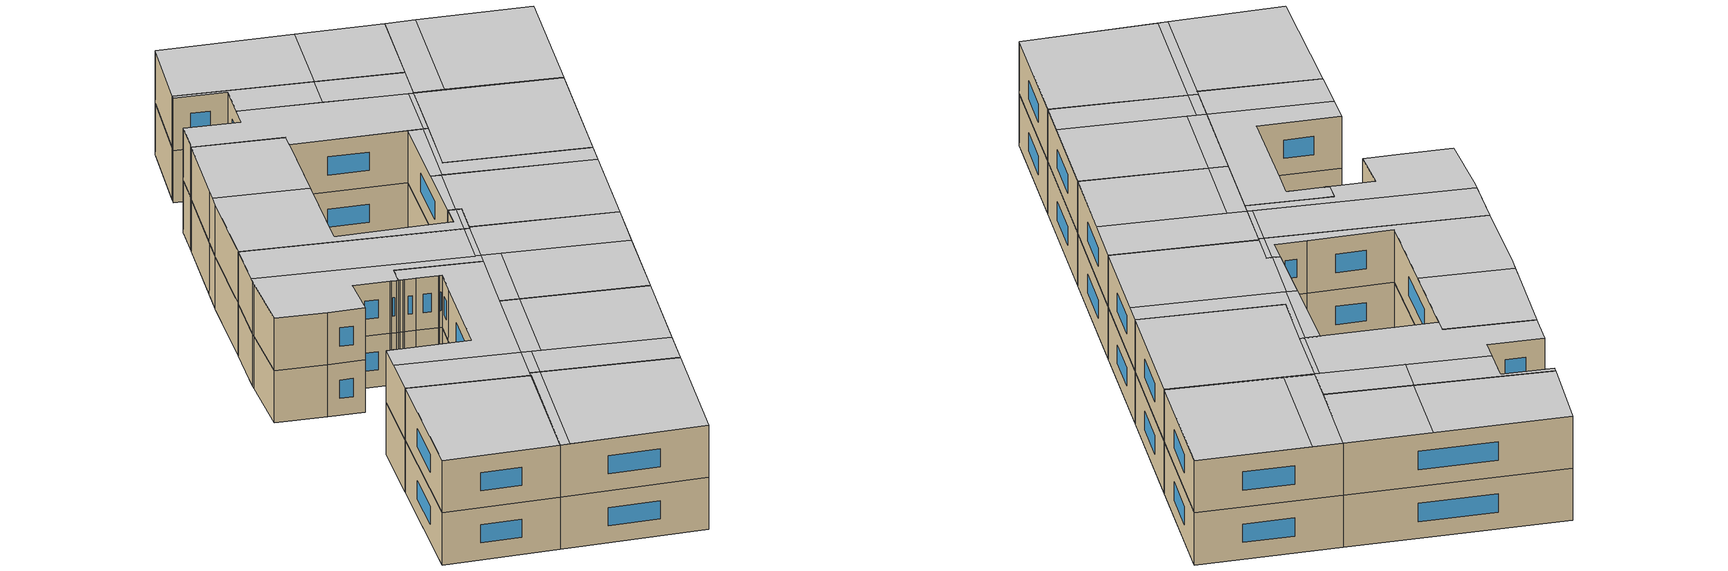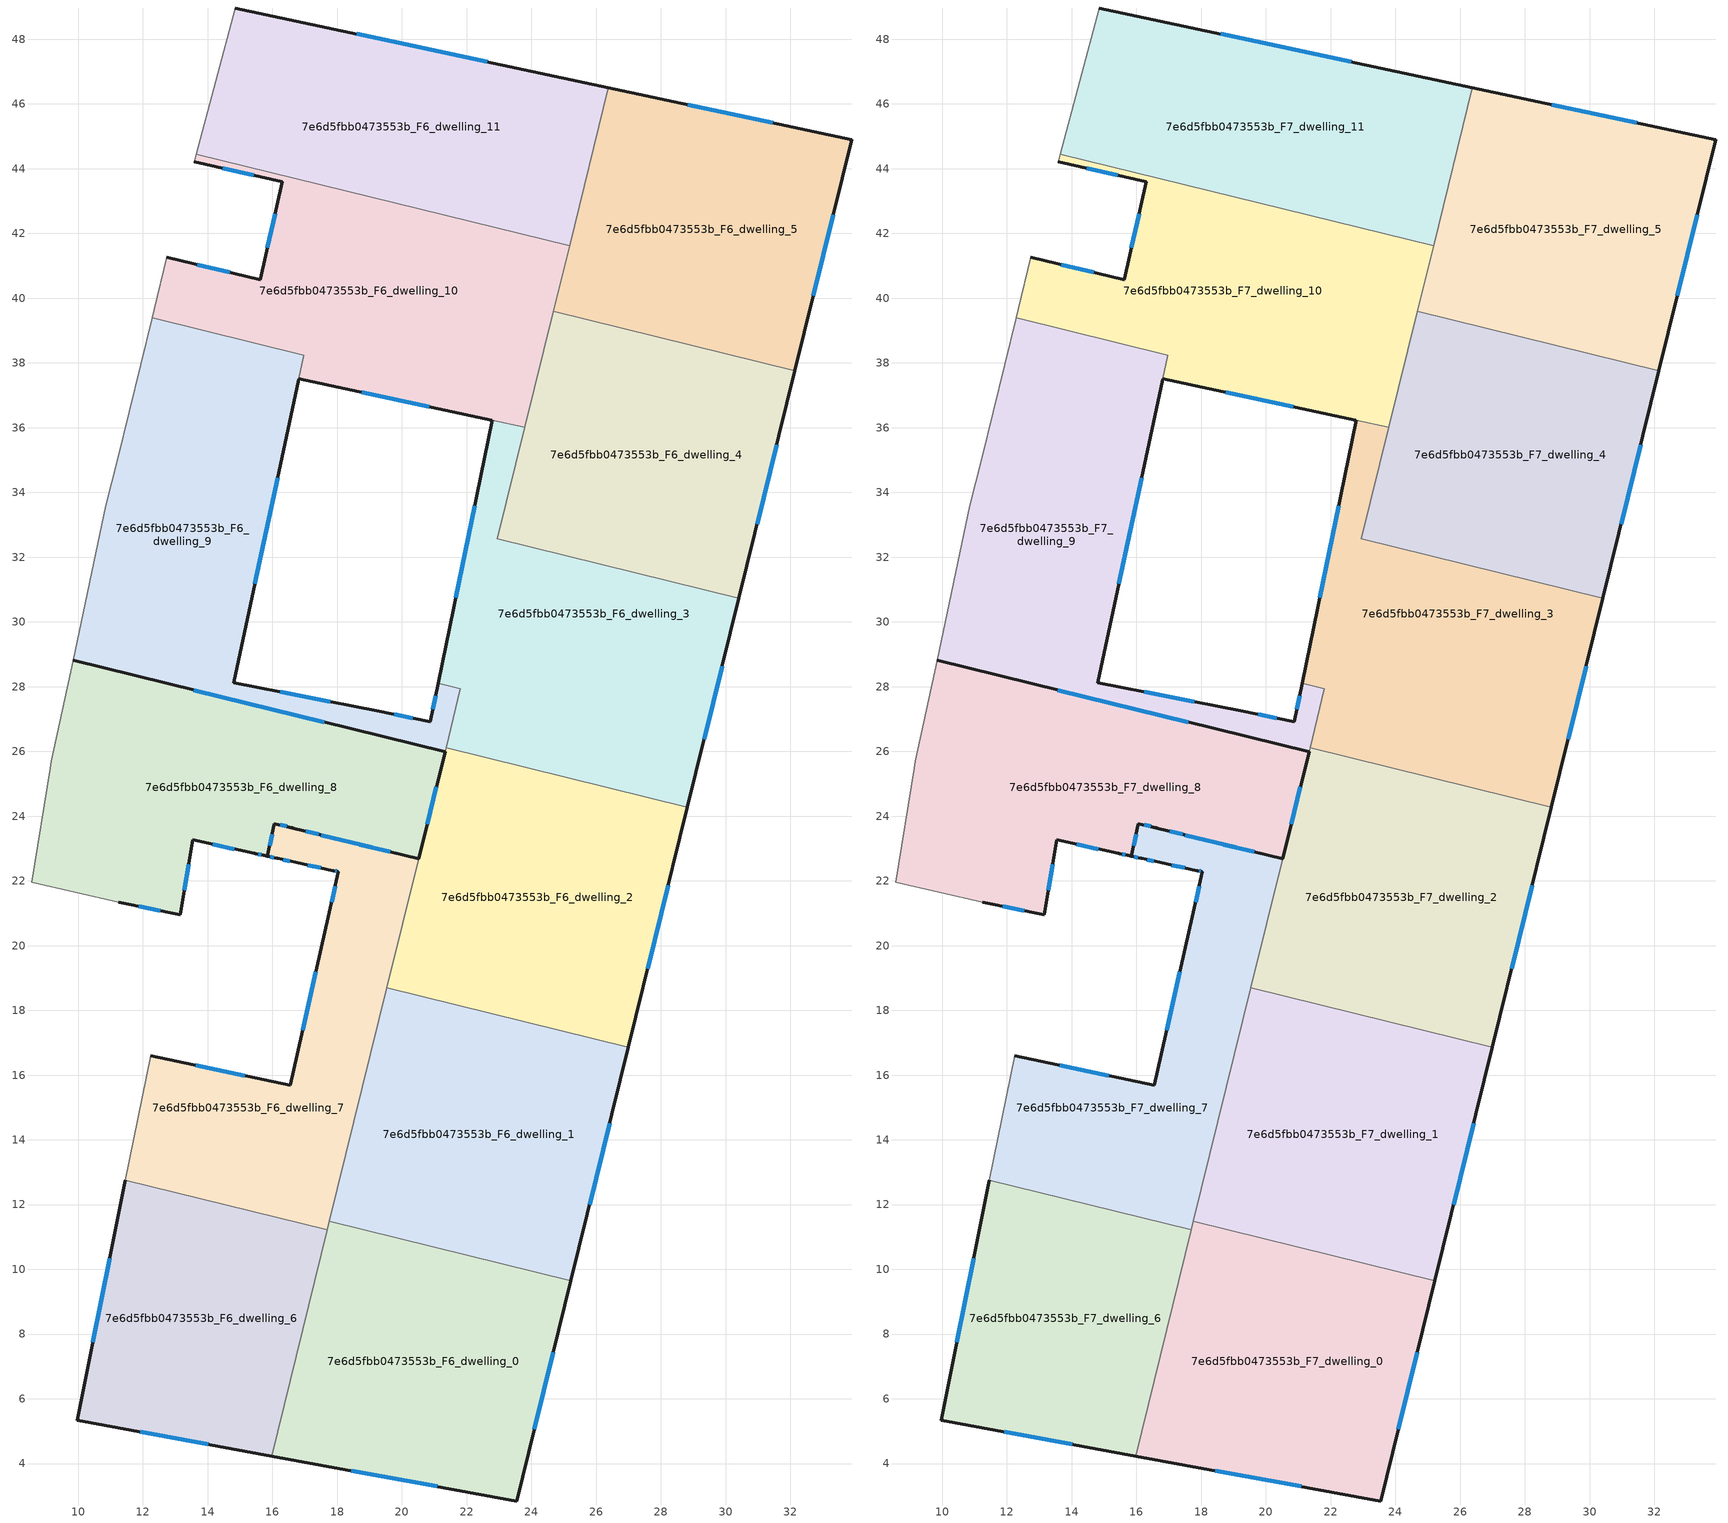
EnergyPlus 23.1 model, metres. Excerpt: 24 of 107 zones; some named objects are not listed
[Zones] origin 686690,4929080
7e6d5fbb0473553b_F6_dwelling_0
 floor to 7e6d5fbb0473553b_F5_dwelling_0 (EU_floor_Construction): 25.22,9.65 23.54,2.84 15.97,4.23 17.76,11.48 z18
 wall outside (EU_wall_Construction): 15.97,4.23 23.54,2.84 25.22,9.65 z18:21
 wall to 7e6d5fbb0473553b_F6_dwelling_1 (EU_wall_Construction): 25.22,9.65 17.76,11.48 z18:21
 wall to 7e6d5fbb0473553b_F6_dwelling_6 (EU_wall_Construction): 17.69,11.22 15.97,4.23 z18:21
 wall to 7e6d5fbb0473553b_F6_dwelling_7 (EU_wall_Construction): 17.76,11.48 17.69,11.22 z18:21
 window (EU_Window_Construction): 24.09,5.06 24.67,7.43 / 18.44,3.78 21.08,3.3 z18.98:20.02
7e6d5fbb0473553b_F6_dwelling_1
 floor to 7e6d5fbb0473553b_F5_dwelling_1 (EU_floor_Construction): 27,16.87 25.22,9.65 17.76,11.48 19.54,18.7 z18
 wall outside (EU_wall_Construction): 25.22,9.65 27,16.87 z18:21
 wall to 7e6d5fbb0473553b_F6_dwelling_2 (EU_wall_Construction): 27,16.87 19.54,18.7 z18:21
 wall to 7e6d5fbb0473553b_F6_dwelling_7 (EU_wall_Construction): 19.54,18.7 17.76,11.48 z18:21
 window (EU_Window_Construction): 25.8,12 26.42,14.52 z18.98:20.02
7e6d5fbb0473553b_F6_dwelling_10
 floor to 7e6d5fbb0473553b_F5_dwelling_10 (EU_floor_Construction): 25.18,41.62 23.8,36.01 16.81,37.5 16.97,38.23 12.28,39.39 12.34,39.65 12.73,41.26 15.62,40.57 16.3,43.59 13.58,44.21 13.6,44.26 13.65,44.45 z18
 wall outside (EU_wall_Construction): 13.58,44.21 16.3,43.59 15.62,40.57 12.73,41.26 / 16.81,37.5 22.78,36.22 z18:21
 wall to 7e6d5fbb0473553b_F6_dwelling_9 (EU_wall_Construction): 12.28,39.39 16.97,38.23 16.81,37.5 z18:21
 wall adiabatic (EU_wall_Construction): 12.73,41.26 12.34,39.65 12.28,39.39 / 13.65,44.45 13.6,44.26 13.58,44.21 z18:21
 wall to 7e6d5fbb0473553b_F6_dwelling_11 (EU_wall_Construction): 25.18,41.62 13.65,44.45 z18:21
 wall to 7e6d5fbb0473553b_F6_dwelling_3 (EU_wall_Construction): 22.78,36.22 23.8,36.01 z18:21
 wall to 7e6d5fbb0473553b_F6_dwelling_4 (EU_wall_Construction): 23.8,36.01 24.68,39.59 z18:21
 wall to 7e6d5fbb0473553b_F6_dwelling_5 (EU_wall_Construction): 24.68,39.59 25.18,41.62 z18:21
 window (EU_Window_Construction): 14.68,40.8 13.67,41.04 / 16.08,42.61 15.85,41.56 / 14.47,44.01 15.42,43.79 / 18.75,37.09 20.84,36.64 z18.98:20.02
7e6d5fbb0473553b_F6_dwelling_11
 floor to 7e6d5fbb0473553b_F5_dwelling_11 (EU_floor_Construction): 26.38,46.5 25.18,41.62 13.65,44.45 14.85,48.96 z18
 wall outside (EU_wall_Construction): 26.38,46.5 14.85,48.96 z18:21
 wall adiabatic (EU_wall_Construction): 14.85,48.96 13.65,44.45 z18:21
 wall to 7e6d5fbb0473553b_F6_dwelling_5 (EU_wall_Construction): 25.18,41.62 26.38,46.5 z18:21
 window (EU_Window_Construction): 22.63,47.3 18.6,48.16 z18.98:20.02
7e6d5fbb0473553b_F6_dwelling_2
 floor to 7e6d5fbb0473553b_F5_dwelling_2 (EU_floor_Construction): 28.82,24.28 27,16.87 19.54,18.7 21.36,26.12 z18
 wall outside (EU_wall_Construction): 27,16.87 28.82,24.28 / 21.33,25.99 20.52,22.68 z18:21
 wall to 7e6d5fbb0473553b_F6_dwelling_3 (EU_wall_Construction): 28.82,24.28 21.36,26.12 z18:21
 wall to 7e6d5fbb0473553b_F6_dwelling_9 (EU_wall_Construction): 21.36,26.12 21.33,25.99 z18:21
 wall to 7e6d5fbb0473553b_F6_dwelling_7 (EU_wall_Construction): 20.52,22.68 19.54,18.7 z18:21
 window (EU_Window_Construction): 27.59,19.28 28.23,21.87 / 21.07,24.91 20.78,23.75 z18.98:20.02
7e6d5fbb0473553b_F6_dwelling_3
 floor to 7e6d5fbb0473553b_F5_dwelling_3 (EU_floor_Construction): 30.41,30.72 28.82,24.28 21.36,26.12 21.81,27.93 21.12,28.1 22.78,36.22 23.8,36.01 22.95,32.56 z18
 wall outside (EU_wall_Construction): 22.78,36.22 21.12,28.1 / 28.82,24.28 30.41,30.72 z18:21
 wall to 7e6d5fbb0473553b_F6_dwelling_9 (EU_wall_Construction): 21.12,28.1 21.81,27.93 21.36,26.12 z18:21
 wall to 7e6d5fbb0473553b_F6_dwelling_4 (EU_wall_Construction): 30.41,30.72 22.95,32.56 23.8,36.01 z18:21
 window (EU_Window_Construction): 22.24,33.58 21.66,30.74 / 29.34,26.38 29.89,28.63 z18.98:20.02
7e6d5fbb0473553b_F6_dwelling_4
 floor to 7e6d5fbb0473553b_F5_dwelling_4 (EU_floor_Construction): 32.14,37.75 30.41,30.72 22.95,32.56 24.68,39.59 z18
 wall outside (EU_wall_Construction): 30.41,30.72 32.14,37.75 z18:21
 wall to 7e6d5fbb0473553b_F6_dwelling_5 (EU_wall_Construction): 32.14,37.75 24.68,39.59 z18:21
 window (EU_Window_Construction): 30.97,33.01 31.57,35.47 z18.98:20.02
7e6d5fbb0473553b_F6_dwelling_5
 floor to 7e6d5fbb0473553b_F5_dwelling_5 (EU_floor_Construction): 33.89,44.89 32.14,37.75 24.68,39.59 26.38,46.5 z18
 wall outside (EU_wall_Construction): 32.14,37.75 33.89,44.89 26.38,46.5 z18:21
 window (EU_Window_Construction): 31.45,45.42 28.82,45.98 / 32.71,40.07 33.32,42.57 z18.98:20.02
7e6d5fbb0473553b_F6_dwelling_6
 floor to 7e6d5fbb0473553b_F5_dwelling_6 (EU_floor_Construction): 17.69,11.22 15.97,4.23 9.96,5.33 11.46,12.75 z18
 wall outside (EU_wall_Construction): 11.46,12.75 9.96,5.33 15.97,4.23 z18:21
 wall to 7e6d5fbb0473553b_F6_dwelling_7 (EU_wall_Construction): 17.69,11.22 11.46,12.75 z18:21
 window (EU_Window_Construction): 11.92,4.98 14.02,4.59 / 10.97,10.34 10.45,7.75 z18.98:20.02
7e6d5fbb0473553b_F6_dwelling_7
 floor to 7e6d5fbb0473553b_F5_dwelling_7 (EU_floor_Construction): 20.52,22.68 17.69,11.22 11.46,12.75 12.23,16.6 16.54,15.68 17.72,20.89 18.03,22.28 17.89,22.32 17.87,22.32 16.71,22.57 16.16,22.69 16.13,22.7 15.83,22.76 16.06,23.77 16.61,23.64 16.64,23.63 17.81,23.34 17.83,23.34 z18
 wall outside (EU_wall_Construction): 16.13,22.7 16.16,22.69 16.71,22.57 17.87,22.32 17.89,22.32 18.03,22.28 17.72,20.89 16.54,15.68 12.23,16.6 / 20.52,22.68 17.83,23.34 17.81,23.34 16.64,23.63 16.61,23.64 16.06,23.77 15.83,22.76 z18:21
 wall adiabatic (EU_wall_Construction): 12.23,16.6 11.46,12.75 z18:21
 wall to 7e6d5fbb0473553b_F6_dwelling_8 (EU_wall_Construction): 15.83,22.76 15.91,22.75 16.08,22.71 16.13,22.7 z18:21
 window (EU_Window_Construction): 15.14,15.98 13.64,16.3 / 17.34,19.2 16.93,17.38 / 17.93,21.83 17.82,21.35 / 17.93,22.31 17.99,22.29 / 17.09,22.49 17.49,22.4 / 16.34,22.65 16.53,22.61 / 15.99,23.44 15.91,23.09 / 16.43,23.68 16.24,23.73 / 17.43,23.44 17.02,23.54 / 19.64,22.89 18.7,23.12 z18.98:20.02
7e6d5fbb0473553b_F6_dwelling_8
 floor to 7e6d5fbb0473553b_F5_dwelling_8 (EU_floor_Construction): 21.33,25.99 20.52,22.68 16.06,23.77 15.83,22.76 16.13,22.7 16.08,22.71 15.91,22.75 15.73,22.79 15.49,22.84 15.44,22.85 13.53,23.26 13.14,20.95 11.24,21.33 8.56,21.95 9.14,25.48 9.17,25.69 9.84,28.82 z18
 wall outside (EU_wall_Construction): 16.13,22.7 15.83,22.76 16.06,23.77 20.52,22.68 21.33,25.99 9.84,28.82 / 11.24,21.33 13.14,20.95 13.53,23.26 15.44,22.85 15.49,22.84 15.73,22.79 15.83,22.76 z18:21
 wall adiabatic (EU_wall_Construction): 9.84,28.82 9.17,25.69 9.14,25.48 8.56,21.95 11.24,21.33 z18:21
 window (EU_Window_Construction): 15.57,22.82 15.65,22.8 / 16.03,22.72 15.93,22.74 / 15.91,23.09 15.99,23.44 / 17.51,23.42 19.07,23.03 / 20.78,23.75 21.06,24.91 / 17.59,26.91 13.58,27.9 / 11.86,21.21 12.53,21.08 / 13.27,21.7 13.41,22.51 / 14.15,23.13 14.82,22.98 z18.98:20.02
7e6d5fbb0473553b_F6_dwelling_9
 floor to 7e6d5fbb0473553b_F5_dwelling_9 (EU_floor_Construction): 16.97,38.23 14.8,28.12 19.22,27.25 20.87,26.91 21.12,28.1 21.81,27.93 21.33,25.99 9.84,28.82 10.85,33.58 11.21,35.03 12.28,39.39 z18
 wall outside (EU_wall_Construction): 21.12,28.1 20.87,26.91 19.22,27.25 14.8,28.12 16.81,37.5 / 9.84,28.82 21.33,25.99 z18:21
 wall adiabatic (EU_wall_Construction): 12.28,39.39 11.21,35.03 10.85,33.58 9.84,28.82 z18:21
 window (EU_Window_Construction): 15.46,31.17 16.16,34.45 / 17.79,27.54 16.24,27.84 / 20.34,27.02 19.76,27.14 / 21.04,27.71 20.95,27.3 / 13.58,27.9 17.59,26.91 z18.98:20.02
7e6d5fbb0473553b_F7_dwelling_0
 floor to 7e6d5fbb0473553b_F6_dwelling_0 (EU_floor_Construction): 25.22,9.65 23.54,2.84 15.97,4.23 17.76,11.48 z21
 wall outside (EU_wall_Construction): 15.97,4.23 23.54,2.84 25.22,9.65 z21:24
 wall to 7e6d5fbb0473553b_F7_dwelling_1 (EU_wall_Construction): 25.22,9.65 17.76,11.48 z21:24
 wall to 7e6d5fbb0473553b_F7_dwelling_6 (EU_wall_Construction): 17.69,11.22 15.97,4.23 z21:24
 wall to 7e6d5fbb0473553b_F7_dwelling_7 (EU_wall_Construction): 17.76,11.48 17.69,11.22 z21:24
 window (EU_Window_Construction): 24.09,5.06 24.67,7.43 / 18.44,3.78 21.08,3.3 z21.98:23.02
 ceiling adiabatic (EU_roof_Construction): 23.54,2.84 25.22,9.65 18.28,11.36 16.5,4.14 z24
 ceiling to 7e6d5fbb0473553b_F8_dwelling_10 (EU_floor_Construction): 16.5,4.14 18.28,11.36 17.76,11.48 15.97,4.23 z24
7e6d5fbb0473553b_F7_dwelling_1
 floor to 7e6d5fbb0473553b_F6_dwelling_1 (EU_floor_Construction): 27,16.87 25.22,9.65 17.76,11.48 19.54,18.7 z21
 wall outside (EU_wall_Construction): 25.22,9.65 27,16.87 z21:24
 wall to 7e6d5fbb0473553b_F7_dwelling_2 (EU_wall_Construction): 27,16.87 19.54,18.7 z21:24
 wall to 7e6d5fbb0473553b_F7_dwelling_7 (EU_wall_Construction): 19.54,18.7 17.76,11.48 z21:24
 window (EU_Window_Construction): 25.8,12 26.42,14.52 z21.98:23.02
 ceiling to 7e6d5fbb0473553b_F8_dwelling_7 (EU_floor_Construction): 25.72,11.69 27,16.87 20.53,18.46 19.25,13.29 z24
 ceiling to 7e6d5fbb0473553b_F8_dwelling_9 (EU_floor_Construction): 25.22,9.65 25.72,11.69 18.78,13.4 18.28,11.36 z24
 ceiling to 7e6d5fbb0473553b_F8_dwelling_10 (EU_floor_Construction): 18.28,11.36 18.78,13.4 18.26,13.53 17.76,11.48 z24
 ceiling to 7e6d5fbb0473553b_F8_dwelling_8 (EU_floor_Construction): 19.25,13.29 20.53,18.46 19.54,18.7 18.26,13.53 z24
7e6d5fbb0473553b_F7_dwelling_10
 floor to 7e6d5fbb0473553b_F6_dwelling_10 (EU_floor_Construction): 25.18,41.62 23.8,36.01 16.81,37.5 16.97,38.23 12.28,39.39 12.34,39.65 12.73,41.26 15.62,40.57 16.3,43.59 13.58,44.21 13.6,44.26 13.65,44.45 z21
 wall outside (EU_wall_Construction): 13.58,44.21 16.3,43.59 15.62,40.57 12.73,41.26 / 16.81,37.5 22.78,36.22 z21:24
 wall to 7e6d5fbb0473553b_F7_dwelling_9 (EU_wall_Construction): 12.28,39.39 16.97,38.23 16.81,37.5 z21:24
 wall adiabatic (EU_wall_Construction): 12.73,41.26 12.34,39.65 12.28,39.39 / 13.65,44.45 13.6,44.26 13.58,44.21 z21:24
 wall to 7e6d5fbb0473553b_F7_dwelling_11 (EU_wall_Construction): 25.18,41.62 13.65,44.45 z21:24
 wall to 7e6d5fbb0473553b_F7_dwelling_3 (EU_wall_Construction): 22.78,36.22 23.8,36.01 z21:24
 wall to 7e6d5fbb0473553b_F7_dwelling_4 (EU_wall_Construction): 23.8,36.01 24.68,39.59 z21:24
 wall to 7e6d5fbb0473553b_F7_dwelling_5 (EU_wall_Construction): 24.68,39.59 25.18,41.62 z21:24
 window (EU_Window_Construction): 14.68,40.8 13.67,41.04 / 16.08,42.61 15.85,41.56 / 14.47,44.01 15.42,43.79 / 18.75,37.09 20.84,36.64 z21.98:23.02
 ceiling to 7e6d5fbb0473553b_F8_dwelling_4 (EU_floor_Construction): 23.55,36.06 24.42,39.59 15.88,41.7 15.62,40.57 12.73,41.26 12.34,39.65 12.28,39.39 16.97,38.23 16.81,37.5 z24
 ceiling to 7e6d5fbb0473553b_F8_dwelling_1 (EU_floor_Construction): 24.68,39.59 25.18,41.62 20.67,42.72 20.16,40.64 24.66,39.53 z24
 ceiling to 7e6d5fbb0473553b_F8_dwelling_3 (EU_floor_Construction): 23.8,36.01 24.66,39.53 24.42,39.59 23.55,36.06 z24
 ceiling to 7e6d5fbb0473553b_F8_dwelling_2 (EU_floor_Construction): 20.16,40.64 20.67,42.72 13.65,44.45 13.64,44.4 13.58,44.21 16.3,43.59 15.88,41.7 z24
7e6d5fbb0473553b_F7_dwelling_11
 floor to 7e6d5fbb0473553b_F6_dwelling_11 (EU_floor_Construction): 26.38,46.5 25.18,41.62 13.65,44.45 14.85,48.96 z21
 wall outside (EU_wall_Construction): 26.38,46.5 14.85,48.96 z21:24
 wall adiabatic (EU_wall_Construction): 14.85,48.96 13.65,44.45 z21:24
 wall to 7e6d5fbb0473553b_F7_dwelling_5 (EU_wall_Construction): 25.18,41.62 26.38,46.5 z21:24
 window (EU_Window_Construction): 22.63,47.3 18.6,48.16 z21.98:23.02
 ceiling adiabatic (EU_roof_Construction): 20.67,42.72 21.84,47.47 14.85,48.96 13.65,44.45 z24
 ceiling to 7e6d5fbb0473553b_F8_dwelling_1 (EU_floor_Construction): 25.18,41.62 26.38,46.5 21.84,47.47 20.67,42.72 z24
7e6d5fbb0473553b_F7_dwelling_2
 floor to 7e6d5fbb0473553b_F6_dwelling_2 (EU_floor_Construction): 28.82,24.28 27,16.87 19.54,18.7 21.36,26.12 z21
 wall outside (EU_wall_Construction): 27,16.87 28.82,24.28 / 21.33,25.99 20.52,22.68 z21:24
 wall to 7e6d5fbb0473553b_F7_dwelling_3 (EU_wall_Construction): 28.82,24.28 21.36,26.12 z21:24
 wall to 7e6d5fbb0473553b_F7_dwelling_9 (EU_wall_Construction): 21.36,26.12 21.33,25.99 z21:24
 wall to 7e6d5fbb0473553b_F7_dwelling_7 (EU_wall_Construction): 20.52,22.68 19.54,18.7 z21:24
 window (EU_Window_Construction): 27.59,19.28 28.23,21.87 / 21.07,24.91 20.78,23.75 z21.98:23.02
 ceiling to 7e6d5fbb0473553b_F8_dwelling_7 (EU_floor_Construction): 27,16.87 28.11,21.42 21.65,23.01 20.53,18.46 z24
 ceiling to 7e6d5fbb0473553b_F8_dwelling_8 (EU_floor_Construction): 20.53,18.46 21.65,23.01 20.66,23.25 19.54,18.7 z24
 ceiling to 7e6d5fbb0473553b_F8_dwelling_5 (EU_floor_Construction): 28.11,21.42 28.82,24.28 21.36,26.12 20.66,23.25 z24
7e6d5fbb0473553b_F7_dwelling_3
 floor to 7e6d5fbb0473553b_F6_dwelling_3 (EU_floor_Construction): 30.41,30.72 28.82,24.28 21.36,26.12 21.81,27.93 21.12,28.1 22.78,36.22 23.8,36.01 22.95,32.56 z21
 wall outside (EU_wall_Construction): 22.78,36.22 21.12,28.1 / 28.82,24.28 30.41,30.72 z21:24
 wall to 7e6d5fbb0473553b_F7_dwelling_9 (EU_wall_Construction): 21.12,28.1 21.81,27.93 21.36,26.12 z21:24
 wall to 7e6d5fbb0473553b_F7_dwelling_4 (EU_wall_Construction): 30.41,30.72 22.95,32.56 23.8,36.01 z21:24
 window (EU_Window_Construction): 22.24,33.58 21.66,30.74 / 29.34,26.38 29.89,28.63 z21.98:23.02
 ceiling to 7e6d5fbb0473553b_F8_dwelling_3 (EU_floor_Construction): 30.11,29.54 30.41,30.73 22.95,32.56 23.8,36.01 23.55,36.06 22.41,31.43 z24
 ceiling to 7e6d5fbb0473553b_F8_dwelling_5 (EU_floor_Construction): 28.82,24.28 30.11,29.54 22.37,31.44 21.52,28 21.81,27.93 21.36,26.12 z24
 ceiling to 7e6d5fbb0473553b_F8_dwelling_6 (EU_floor_Construction): 21.52,28 22.37,31.44 21.83,31.58 21.12,28.1 z24
 ceiling to 7e6d5fbb0473553b_F8_dwelling_4 (EU_floor_Construction): 22.41,31.43 23.55,36.06 22.78,36.22 21.83,31.58 z24
7e6d5fbb0473553b_F7_dwelling_4
 floor to 7e6d5fbb0473553b_F6_dwelling_4 (EU_floor_Construction): 32.14,37.75 30.41,30.72 22.95,32.56 24.68,39.59 z21
 wall outside (EU_wall_Construction): 30.41,30.72 32.14,37.75 z21:24
 wall to 7e6d5fbb0473553b_F7_dwelling_5 (EU_wall_Construction): 32.14,37.75 24.68,39.59 z21:24
 window (EU_Window_Construction): 30.97,33.01 31.57,35.47 z21.98:23.02
 ceiling to 7e6d5fbb0473553b_F8_dwelling_3 (EU_floor_Construction): 30.41,30.73 32.12,37.7 24.66,39.53 22.95,32.56 z24
 ceiling to 7e6d5fbb0473553b_F8_dwelling_0 (EU_floor_Construction): 32.12,37.7 32.14,37.75 26.23,39.2 26.22,39.15 z24
 ceiling to 7e6d5fbb0473553b_F8_dwelling_1 (EU_floor_Construction): 26.22,39.15 26.23,39.2 24.68,39.59 24.66,39.53 z24
7e6d5fbb0473553b_F7_dwelling_5
 floor to 7e6d5fbb0473553b_F6_dwelling_5 (EU_floor_Construction): 33.89,44.89 32.14,37.75 24.68,39.59 26.38,46.5 z21
 wall outside (EU_wall_Construction): 32.14,37.75 33.89,44.89 26.38,46.5 z21:24
 window (EU_Window_Construction): 31.45,45.42 28.82,45.98 / 32.71,40.07 33.32,42.57 z21.98:23.02
 ceiling to 7e6d5fbb0473553b_F8_dwelling_0 (EU_floor_Construction): 32.14,37.75 33.89,44.89 27.95,46.16 26.23,39.2 z24
 ceiling to 7e6d5fbb0473553b_F8_dwelling_1 (EU_floor_Construction): 26.23,39.2 27.95,46.16 26.38,46.5 24.68,39.59 z24
7e6d5fbb0473553b_F7_dwelling_6
 floor to 7e6d5fbb0473553b_F6_dwelling_6 (EU_floor_Construction): 17.69,11.22 15.97,4.23 9.96,5.33 11.46,12.75 z21
 wall outside (EU_wall_Construction): 11.46,12.75 9.96,5.33 15.97,4.23 z21:24
 wall to 7e6d5fbb0473553b_F7_dwelling_7 (EU_wall_Construction): 17.69,11.22 11.46,12.75 z21:24
 window (EU_Window_Construction): 11.92,4.98 14.02,4.59 / 10.97,10.34 10.45,7.75 z21.98:23.02
 ceiling to 7e6d5fbb0473553b_F8_dwelling_10 (EU_floor_Construction): 15.97,4.23 17.69,11.22 11.46,12.75 9.96,5.33 z24
7e6d5fbb0473553b_F7_dwelling_7
 floor to 7e6d5fbb0473553b_F6_dwelling_7 (EU_floor_Construction): 20.52,22.68 17.69,11.22 11.46,12.75 12.23,16.6 16.54,15.68 17.72,20.89 18.03,22.28 17.89,22.32 17.87,22.32 16.71,22.57 16.16,22.69 16.13,22.7 15.83,22.76 16.06,23.77 16.61,23.64 16.64,23.63 17.81,23.34 17.83,23.34 z21
 wall outside (EU_wall_Construction): 16.13,22.7 16.16,22.69 16.71,22.57 17.87,22.32 17.89,22.32 18.03,22.28 17.72,20.89 16.54,15.68 12.23,16.6 / 20.52,22.68 17.83,23.34 17.81,23.34 16.64,23.63 16.61,23.64 16.06,23.77 15.83,22.76 z21:24
 wall adiabatic (EU_wall_Construction): 12.23,16.6 11.46,12.75 z21:24
 wall to 7e6d5fbb0473553b_F7_dwelling_8 (EU_wall_Construction): 15.83,22.76 15.91,22.75 16.08,22.71 16.13,22.7 z21:24
 window (EU_Window_Construction): 15.14,15.98 13.64,16.3 / 17.34,19.2 16.93,17.38 / 17.93,21.83 17.82,21.35 / 17.93,22.31 17.99,22.29 / 17.09,22.49 17.49,22.4 / 16.34,22.65 16.53,22.61 / 15.99,23.44 15.91,23.09 / 16.43,23.68 16.24,23.73 / 17.43,23.44 17.02,23.54 / 19.64,22.89 18.7,23.12 z21.98:23.02
 ceiling to 7e6d5fbb0473553b_F8_dwelling_8 (EU_floor_Construction): 18.26,13.53 20.52,22.68 17.83,23.34 17.81,23.34 16.64,23.63 16.61,23.64 16.06,23.77 15.83,22.76 16.13,22.7 16.16,22.69 18.03,22.28 17.72,20.89 16.54,15.68 12.23,16.6 11.93,15.09 z24
 ceiling to 7e6d5fbb0473553b_F8_dwelling_10 (EU_floor_Construction): 17.69,11.22 18.26,13.53 11.93,15.09 11.46,12.75 z24
7e6d5fbb0473553b_F7_dwelling_8
 floor to 7e6d5fbb0473553b_F6_dwelling_8 (EU_floor_Construction): 21.33,25.99 20.52,22.68 16.06,23.77 15.83,22.76 16.13,22.7 16.08,22.71 15.91,22.75 15.73,22.79 15.49,22.84 15.44,22.85 13.53,23.26 13.14,20.95 11.24,21.33 8.56,21.95 9.14,25.48 9.17,25.69 9.84,28.82 z21
 wall outside (EU_wall_Construction): 16.13,22.7 15.83,22.76 16.06,23.77 20.52,22.68 21.33,25.99 9.84,28.82 / 11.24,21.33 13.14,20.95 13.53,23.26 15.44,22.85 15.49,22.84 15.73,22.79 15.83,22.76 z21:24
 wall adiabatic (EU_wall_Construction): 9.84,28.82 9.17,25.69 9.14,25.48 8.56,21.95 11.24,21.33 z21:24
 window (EU_Window_Construction): 15.57,22.82 15.65,22.8 / 16.03,22.72 15.93,22.74 / 15.91,23.09 15.99,23.44 / 17.51,23.42 19.07,23.03 / 20.78,23.75 21.06,24.91 / 17.59,26.91 13.58,27.9 / 11.86,21.21 12.53,21.08 / 13.27,21.7 13.41,22.51 / 14.15,23.13 14.82,22.98 z21.98:23.02
 ceiling to 7e6d5fbb0473553b_F8_dwelling_6 (EU_floor_Construction): 20.37,23.32 21.04,26.06 9.84,28.82 9.25,26.06 z24
 ceiling to 7e6d5fbb0473553b_F8_dwelling_8 (EU_floor_Construction): 20.52,22.68 20.66,23.25 9.25,26.06 9.17,25.69 8.56,21.95 11.24,21.33 13.14,20.95 13.53,23.26 15.47,22.84 15.49,22.84 15.73,22.79 15.84,22.76 16.05,22.72 16.08,22.71 16.13,22.7 15.83,22.76 16.06,23.77 16.61,23.64 16.64,23.63 17.81,23.34 17.83,23.34 z24
 ceiling to 7e6d5fbb0473553b_F8_dwelling_5 (EU_floor_Construction): 20.66,23.25 21.33,25.99 21.04,26.06 20.37,23.32 z24
7e6d5fbb0473553b_F7_dwelling_9
 floor to 7e6d5fbb0473553b_F6_dwelling_9 (EU_floor_Construction): 16.97,38.23 14.8,28.12 19.22,27.25 20.87,26.91 21.12,28.1 21.81,27.93 21.33,25.99 9.84,28.82 10.85,33.58 11.21,35.03 12.28,39.39 z21
 wall outside (EU_wall_Construction): 21.12,28.1 20.87,26.91 19.22,27.25 14.8,28.12 16.81,37.5 / 9.84,28.82 21.33,25.99 z21:24
 wall adiabatic (EU_wall_Construction): 12.28,39.39 11.21,35.03 10.85,33.58 9.84,28.82 z21:24
 window (EU_Window_Construction): 15.46,31.17 16.16,34.45 / 17.79,27.54 16.24,27.84 / 20.34,27.02 19.76,27.14 / 21.04,27.71 20.95,27.3 / 13.58,27.9 17.59,26.91 z21.98:23.02
 ceiling to 7e6d5fbb0473553b_F8_dwelling_6 (EU_floor_Construction): 21.04,26.06 21.52,28 21.12,28.1 20.87,26.91 19.22,27.25 14.8,28.12 15.86,33.05 11.02,34.24 10.85,33.58 9.84,28.82 z24
 ceiling to 7e6d5fbb0473553b_F8_dwelling_4 (EU_floor_Construction): 15.86,33.05 16.81,37.5 16.97,38.23 12.28,39.39 11.21,35.03 11.02,34.24 z24
 ceiling to 7e6d5fbb0473553b_F8_dwelling_5 (EU_floor_Construction): 21.33,25.99 21.81,27.93 21.52,28 21.04,26.06 z24
[Building]
EU S2 Campaign: North Axis=0; Terrain=City; Solar Distribution=FullExterior
[Site:Location]
Bologna: Latitude=44.5; Longitude=11.25; Time Zone=1; Elevation=37
[SizingPeriod:WeatherFileDays]
AnnualSizingPeriod: Begin Month=1; Begin Day of Month=1; End Month=12; End Day of Month=31; Day of Week for Start Day=Monday; Use Weather File Daylight Saving Period=No; Use Weather File Rain and Snow Indicators=No
[MATERIAL]
EU_InternalMass_Material: Roughness=MediumRough; Thickness=0.1; Conductivity=1; Density=1800; Specific Heat=900; Thermal Absorptance=0.9; Solar Absorptance=0.7; Visible Absorptance=0.7
[MATERIAL:NOMASS] Roughness=MediumRough; Thermal Absorptance=0.9; Solar Absorptance=0.7; Visible Absorptance=0.7
Name | Thermal Resistance
EU_wall_NoMass | 0.905828
EU_roof_NoMass | 0.37593
EU_floor_NoMass | 0.67114
[WINDOWMATERIAL:SIMPLEGLAZINGSYSTEM]
EU_Window_SimpleGlazing: UFactor=4.52486; Solar Heat Gain Coefficient=0.85; Visible Transmittance=0.85
[CONSTRUCTION]
EU_wall_Construction: EU_wall_NoMass
EU_roof_Construction: EU_roof_NoMass
EU_floor_Construction: EU_floor_NoMass
EU_Window_Construction: EU_Window_SimpleGlazing
EU_InternalMass_Construction: EU_InternalMass_Material
[ZONE] Type=1; Multiplier=1; Ceiling Height=autocalculate; Floor Area=autocalculate; Part of Total Floor Area=Yes
Name | Volume
7e6d5fbb0473553b_F6_dwelling_0; 7e6d5fbb0473553b_F7_dwelling_0 | 166.756
7e6d5fbb0473553b_F6_dwelling_1; 7e6d5fbb0473553b_F7_dwelling_1 | 171.341
7e6d5fbb0473553b_F6_dwelling_10; 7e6d5fbb0473553b_F7_dwelling_10 | 175.202
7e6d5fbb0473553b_F6_dwelling_11; 7e6d5fbb0473553b_F7_dwelling_11 | 172.017
7e6d5fbb0473553b_F6_dwelling_2; 7e6d5fbb0473553b_F7_dwelling_2 | 175.941
7e6d5fbb0473553b_F6_dwelling_3; 7e6d5fbb0473553b_F7_dwelling_3 | 174.679
7e6d5fbb0473553b_F6_dwelling_4; 7e6d5fbb0473553b_F7_dwelling_4 | 166.767
7e6d5fbb0473553b_F6_dwelling_5; 7e6d5fbb0473553b_F7_dwelling_5 | 166.743
7e6d5fbb0473553b_F6_dwelling_6; 7e6d5fbb0473553b_F7_dwelling_6 | 138.686
7e6d5fbb0473553b_F6_dwelling_7; 7e6d5fbb0473553b_F7_dwelling_7 | 137.58
7e6d5fbb0473553b_F6_dwelling_8; 7e6d5fbb0473553b_F7_dwelling_8 | 177.735
7e6d5fbb0473553b_F6_dwelling_9; 7e6d5fbb0473553b_F7_dwelling_9 | 177.542
[INTERNALMASS] Construction=EU_InternalMass_Construction
Name | Zone or ZoneList | Surface Area
7e6d5fbb0473553b_F6_dwelling_0_EU_InternalMass | 7e6d5fbb0473553b_F6_dwelling_0 | 55.5853
7e6d5fbb0473553b_F6_dwelling_1_EU_InternalMass | 7e6d5fbb0473553b_F6_dwelling_1 | 57.1151
7e6d5fbb0473553b_F6_dwelling_2_EU_InternalMass | 7e6d5fbb0473553b_F6_dwelling_2 | 58.6509
7e6d5fbb0473553b_F6_dwelling_3_EU_InternalMass | 7e6d5fbb0473553b_F6_dwelling_3 | 58.2217
7e6d5fbb0473553b_F6_dwelling_4_EU_InternalMass | 7e6d5fbb0473553b_F6_dwelling_4 | 55.5888
7e6d5fbb0473553b_F6_dwelling_5_EU_InternalMass | 7e6d5fbb0473553b_F6_dwelling_5 | 55.581
7e6d5fbb0473553b_F6_dwelling_6_EU_InternalMass | 7e6d5fbb0473553b_F6_dwelling_6 | 46.2306
7e6d5fbb0473553b_F6_dwelling_7_EU_InternalMass | 7e6d5fbb0473553b_F6_dwelling_7 | 45.8602
7e6d5fbb0473553b_F6_dwelling_8_EU_InternalMass | 7e6d5fbb0473553b_F6_dwelling_8 | 59.2491
7e6d5fbb0473553b_F6_dwelling_9_EU_InternalMass | 7e6d5fbb0473553b_F6_dwelling_9 | 59.1993
7e6d5fbb0473553b_F6_dwelling_10_EU_InternalMass | 7e6d5fbb0473553b_F6_dwelling_10 | 58.4046
7e6d5fbb0473553b_F6_dwelling_11_EU_InternalMass | 7e6d5fbb0473553b_F6_dwelling_11 | 57.3349
7e6d5fbb0473553b_F7_dwelling_0_EU_InternalMass | 7e6d5fbb0473553b_F7_dwelling_0 | 55.5853
7e6d5fbb0473553b_F7_dwelling_1_EU_InternalMass | 7e6d5fbb0473553b_F7_dwelling_1 | 57.1151
7e6d5fbb0473553b_F7_dwelling_2_EU_InternalMass | 7e6d5fbb0473553b_F7_dwelling_2 | 58.6509
7e6d5fbb0473553b_F7_dwelling_3_EU_InternalMass | 7e6d5fbb0473553b_F7_dwelling_3 | 58.2217
7e6d5fbb0473553b_F7_dwelling_4_EU_InternalMass | 7e6d5fbb0473553b_F7_dwelling_4 | 55.5888
7e6d5fbb0473553b_F7_dwelling_5_EU_InternalMass | 7e6d5fbb0473553b_F7_dwelling_5 | 55.581
7e6d5fbb0473553b_F7_dwelling_6_EU_InternalMass | 7e6d5fbb0473553b_F7_dwelling_6 | 46.2306
7e6d5fbb0473553b_F7_dwelling_7_EU_InternalMass | 7e6d5fbb0473553b_F7_dwelling_7 | 45.8602
7e6d5fbb0473553b_F7_dwelling_8_EU_InternalMass | 7e6d5fbb0473553b_F7_dwelling_8 | 59.2491
7e6d5fbb0473553b_F7_dwelling_9_EU_InternalMass | 7e6d5fbb0473553b_F7_dwelling_9 | 59.1993
7e6d5fbb0473553b_F7_dwelling_10_EU_InternalMass | 7e6d5fbb0473553b_F7_dwelling_10 | 58.4046
7e6d5fbb0473553b_F7_dwelling_11_EU_InternalMass | 7e6d5fbb0473553b_F7_dwelling_11 | 57.3349
[OTHEREQUIPMENT] Fuel Type=Electricity; Design Level Calculation Method=Watts/Area; Power per Zone Floor Area=1; Fraction Latent=0; Fraction Radiant=0; Fraction Lost=0; Carbon Dioxide Generation Rate=0; EndUse Subcategory=EU_Step8_InternalGains
Name | Zone or ZoneList or Space or SpaceList | Schedule
EU_Step8_InternalGain_7e6d5fbb0473553b_F6_dwelling_0_f000 | 7e6d5fbb0473553b_F6_dwelling_0 | EU_Step8_GainSchedule_7e6d5fbb0473553b_F6_dwelling_0_f000
EU_Step8_InternalGain_7e6d5fbb0473553b_F6_dwelling_1_f000 | 7e6d5fbb0473553b_F6_dwelling_1 | EU_Step8_GainSchedule_7e6d5fbb0473553b_F6_dwelling_1_f000
EU_Step8_InternalGain_7e6d5fbb0473553b_F6_dwelling_2_f000 | 7e6d5fbb0473553b_F6_dwelling_2 | EU_Step8_GainSchedule_7e6d5fbb0473553b_F6_dwelling_2_f000
EU_Step8_InternalGain_7e6d5fbb0473553b_F6_dwelling_3_f000 | 7e6d5fbb0473553b_F6_dwelling_3 | EU_Step8_GainSchedule_7e6d5fbb0473553b_F6_dwelling_3_f000
EU_Step8_InternalGain_7e6d5fbb0473553b_F6_dwelling_4_f000 | 7e6d5fbb0473553b_F6_dwelling_4 | EU_Step8_GainSchedule_7e6d5fbb0473553b_F6_dwelling_4_f000
EU_Step8_InternalGain_7e6d5fbb0473553b_F6_dwelling_5_f000 | 7e6d5fbb0473553b_F6_dwelling_5 | EU_Step8_GainSchedule_7e6d5fbb0473553b_F6_dwelling_5_f000
EU_Step8_InternalGain_7e6d5fbb0473553b_F6_dwelling_6_f000 | 7e6d5fbb0473553b_F6_dwelling_6 | EU_Step8_GainSchedule_7e6d5fbb0473553b_F6_dwelling_6_f000
EU_Step8_InternalGain_7e6d5fbb0473553b_F6_dwelling_7_f000 | 7e6d5fbb0473553b_F6_dwelling_7 | EU_Step8_GainSchedule_7e6d5fbb0473553b_F6_dwelling_7_f000
EU_Step8_InternalGain_7e6d5fbb0473553b_F6_dwelling_8_f000 | 7e6d5fbb0473553b_F6_dwelling_8 | EU_Step8_GainSchedule_7e6d5fbb0473553b_F6_dwelling_8_f000
EU_Step8_InternalGain_7e6d5fbb0473553b_F6_dwelling_9_f000 | 7e6d5fbb0473553b_F6_dwelling_9 | EU_Step8_GainSchedule_7e6d5fbb0473553b_F6_dwelling_9_f000
EU_Step8_InternalGain_7e6d5fbb0473553b_F6_dwelling_10_f000 | 7e6d5fbb0473553b_F6_dwelling_10 | EU_Step8_GainSchedule_7e6d5fbb0473553b_F6_dwelling_10_f000
EU_Step8_InternalGain_7e6d5fbb0473553b_F6_dwelling_11_f000 | 7e6d5fbb0473553b_F6_dwelling_11 | EU_Step8_GainSchedule_7e6d5fbb0473553b_F6_dwelling_11_f000
EU_Step8_InternalGain_7e6d5fbb0473553b_F7_dwelling_0_f000 | 7e6d5fbb0473553b_F7_dwelling_0 | EU_Step8_GainSchedule_7e6d5fbb0473553b_F7_dwelling_0_f000
EU_Step8_InternalGain_7e6d5fbb0473553b_F7_dwelling_1_f000 | 7e6d5fbb0473553b_F7_dwelling_1 | EU_Step8_GainSchedule_7e6d5fbb0473553b_F7_dwelling_1_f000
EU_Step8_InternalGain_7e6d5fbb0473553b_F7_dwelling_2_f000 | 7e6d5fbb0473553b_F7_dwelling_2 | EU_Step8_GainSchedule_7e6d5fbb0473553b_F7_dwelling_2_f000
EU_Step8_InternalGain_7e6d5fbb0473553b_F7_dwelling_3_f000 | 7e6d5fbb0473553b_F7_dwelling_3 | EU_Step8_GainSchedule_7e6d5fbb0473553b_F7_dwelling_3_f000
EU_Step8_InternalGain_7e6d5fbb0473553b_F7_dwelling_4_f000 | 7e6d5fbb0473553b_F7_dwelling_4 | EU_Step8_GainSchedule_7e6d5fbb0473553b_F7_dwelling_4_f000
EU_Step8_InternalGain_7e6d5fbb0473553b_F7_dwelling_5_f000 | 7e6d5fbb0473553b_F7_dwelling_5 | EU_Step8_GainSchedule_7e6d5fbb0473553b_F7_dwelling_5_f000
EU_Step8_InternalGain_7e6d5fbb0473553b_F7_dwelling_6_f000 | 7e6d5fbb0473553b_F7_dwelling_6 | EU_Step8_GainSchedule_7e6d5fbb0473553b_F7_dwelling_6_f000
EU_Step8_InternalGain_7e6d5fbb0473553b_F7_dwelling_7_f000 | 7e6d5fbb0473553b_F7_dwelling_7 | EU_Step8_GainSchedule_7e6d5fbb0473553b_F7_dwelling_7_f000
EU_Step8_InternalGain_7e6d5fbb0473553b_F7_dwelling_8_f000 | 7e6d5fbb0473553b_F7_dwelling_8 | EU_Step8_GainSchedule_7e6d5fbb0473553b_F7_dwelling_8_f000
EU_Step8_InternalGain_7e6d5fbb0473553b_F7_dwelling_9_f000 | 7e6d5fbb0473553b_F7_dwelling_9 | EU_Step8_GainSchedule_7e6d5fbb0473553b_F7_dwelling_9_f000
EU_Step8_InternalGain_7e6d5fbb0473553b_F7_dwelling_10_f000 | 7e6d5fbb0473553b_F7_dwelling_10 | EU_Step8_GainSchedule_7e6d5fbb0473553b_F7_dwelling_10_f000
EU_Step8_InternalGain_7e6d5fbb0473553b_F7_dwelling_11_f000 | 7e6d5fbb0473553b_F7_dwelling_11 | EU_Step8_GainSchedule_7e6d5fbb0473553b_F7_dwelling_11_f000
[ZONEVENTILATION:DESIGNFLOWRATE] Schedule=EU_AlwaysOn; Design Flow Rate Calculation Method=AirChanges/Hour; Air Changes per Hour=0.73129; Ventilation Type=Natural; Fan Pressure Rise=0; Fan Total Efficiency=1; Constant Term Coefficient=1; Temperature Term Coefficient=0; Velocity Term Coefficient=0; Velocity Squared Term Coefficient=0; Minimum Indoor Temperature=-100; Maximum Indoor Temperature=100; Delta Temperature=-100; Minimum Outdoor Temperature=-100; Maximum Outdoor Temperature=100; Maximum Wind Speed=40
Name | Zone or ZoneList or Space or SpaceList
EU_ConstantAir_7e6d5fbb0473553b_F6_dwelling_0 | 7e6d5fbb0473553b_F6_dwelling_0
EU_ConstantAir_7e6d5fbb0473553b_F6_dwelling_1 | 7e6d5fbb0473553b_F6_dwelling_1
EU_ConstantAir_7e6d5fbb0473553b_F6_dwelling_2 | 7e6d5fbb0473553b_F6_dwelling_2
EU_ConstantAir_7e6d5fbb0473553b_F6_dwelling_3 | 7e6d5fbb0473553b_F6_dwelling_3
EU_ConstantAir_7e6d5fbb0473553b_F6_dwelling_4 | 7e6d5fbb0473553b_F6_dwelling_4
EU_ConstantAir_7e6d5fbb0473553b_F6_dwelling_5 | 7e6d5fbb0473553b_F6_dwelling_5
EU_ConstantAir_7e6d5fbb0473553b_F6_dwelling_6 | 7e6d5fbb0473553b_F6_dwelling_6
EU_ConstantAir_7e6d5fbb0473553b_F6_dwelling_7 | 7e6d5fbb0473553b_F6_dwelling_7
EU_ConstantAir_7e6d5fbb0473553b_F6_dwelling_8 | 7e6d5fbb0473553b_F6_dwelling_8
EU_ConstantAir_7e6d5fbb0473553b_F6_dwelling_9 | 7e6d5fbb0473553b_F6_dwelling_9
EU_ConstantAir_7e6d5fbb0473553b_F6_dwelling_10 | 7e6d5fbb0473553b_F6_dwelling_10
EU_ConstantAir_7e6d5fbb0473553b_F6_dwelling_11 | 7e6d5fbb0473553b_F6_dwelling_11
EU_ConstantAir_7e6d5fbb0473553b_F7_dwelling_0 | 7e6d5fbb0473553b_F7_dwelling_0
EU_ConstantAir_7e6d5fbb0473553b_F7_dwelling_1 | 7e6d5fbb0473553b_F7_dwelling_1
EU_ConstantAir_7e6d5fbb0473553b_F7_dwelling_2 | 7e6d5fbb0473553b_F7_dwelling_2
EU_ConstantAir_7e6d5fbb0473553b_F7_dwelling_3 | 7e6d5fbb0473553b_F7_dwelling_3
EU_ConstantAir_7e6d5fbb0473553b_F7_dwelling_4 | 7e6d5fbb0473553b_F7_dwelling_4
EU_ConstantAir_7e6d5fbb0473553b_F7_dwelling_5 | 7e6d5fbb0473553b_F7_dwelling_5
EU_ConstantAir_7e6d5fbb0473553b_F7_dwelling_6 | 7e6d5fbb0473553b_F7_dwelling_6
EU_ConstantAir_7e6d5fbb0473553b_F7_dwelling_7 | 7e6d5fbb0473553b_F7_dwelling_7
EU_ConstantAir_7e6d5fbb0473553b_F7_dwelling_8 | 7e6d5fbb0473553b_F7_dwelling_8
EU_ConstantAir_7e6d5fbb0473553b_F7_dwelling_9 | 7e6d5fbb0473553b_F7_dwelling_9
EU_ConstantAir_7e6d5fbb0473553b_F7_dwelling_10 | 7e6d5fbb0473553b_F7_dwelling_10
EU_ConstantAir_7e6d5fbb0473553b_F7_dwelling_11 | 7e6d5fbb0473553b_F7_dwelling_11
[HVACTEMPLATE:ZONE:IDEALLOADSAIRSYSTEM] System Availability Schedule=EU_AlwaysOn; Maximum Heating Supply Air Temperature=50; Minimum Cooling Supply Air Temperature=13; Maximum Heating Supply Air Humidity Ratio=0.0156; Minimum Cooling Supply Air Humidity Ratio=0.0077; Heating Limit=NoLimit; Cooling Limit=NoLimit; Heating Availability Schedule=EU_AlwaysOn; Cooling Availability Schedule=EU_CoolingOff; Dehumidification Control Type=ConstantSensibleHeatRatio; Cooling Sensible Heat Ratio=0.7; Dehumidification Setpoint=60; Humidification Control Type=None; Humidification Setpoint=30; Outdoor Air Method=None; Outdoor Air Flow Rate per Person=0.00944; Outdoor Air Flow Rate per Zone Floor Area=0; Outdoor Air Flow Rate per Zone=0; Demand Controlled Ventilation Type=None; Outdoor Air Economizer Type=NoEconomizer; Heat Recovery Type=None; Sensible Heat Recovery Effectiveness=0.7; Latent Heat Recovery Effectiveness=0.65
Name | Template Thermostat
7e6d5fbb0473553b_F6_dwelling_0 | EU_HeatOnly_7e6d5fbb0473553b_F6_dwelling_0
7e6d5fbb0473553b_F6_dwelling_1 | EU_HeatOnly_7e6d5fbb0473553b_F6_dwelling_1
7e6d5fbb0473553b_F6_dwelling_2 | EU_HeatOnly_7e6d5fbb0473553b_F6_dwelling_2
7e6d5fbb0473553b_F6_dwelling_3 | EU_HeatOnly_7e6d5fbb0473553b_F6_dwelling_3
7e6d5fbb0473553b_F6_dwelling_4 | EU_HeatOnly_7e6d5fbb0473553b_F6_dwelling_4
7e6d5fbb0473553b_F6_dwelling_5 | EU_HeatOnly_7e6d5fbb0473553b_F6_dwelling_5
7e6d5fbb0473553b_F6_dwelling_6 | EU_HeatOnly_7e6d5fbb0473553b_F6_dwelling_6
7e6d5fbb0473553b_F6_dwelling_7 | EU_HeatOnly_7e6d5fbb0473553b_F6_dwelling_7
7e6d5fbb0473553b_F6_dwelling_8 | EU_HeatOnly_7e6d5fbb0473553b_F6_dwelling_8
7e6d5fbb0473553b_F6_dwelling_9 | EU_HeatOnly_7e6d5fbb0473553b_F6_dwelling_9
7e6d5fbb0473553b_F6_dwelling_10 | EU_HeatOnly_7e6d5fbb0473553b_F6_dwelling_10
7e6d5fbb0473553b_F6_dwelling_11 | EU_HeatOnly_7e6d5fbb0473553b_F6_dwelling_11
7e6d5fbb0473553b_F7_dwelling_0 | EU_HeatOnly_7e6d5fbb0473553b_F7_dwelling_0
7e6d5fbb0473553b_F7_dwelling_1 | EU_HeatOnly_7e6d5fbb0473553b_F7_dwelling_1
7e6d5fbb0473553b_F7_dwelling_2 | EU_HeatOnly_7e6d5fbb0473553b_F7_dwelling_2
7e6d5fbb0473553b_F7_dwelling_3 | EU_HeatOnly_7e6d5fbb0473553b_F7_dwelling_3
7e6d5fbb0473553b_F7_dwelling_4 | EU_HeatOnly_7e6d5fbb0473553b_F7_dwelling_4
7e6d5fbb0473553b_F7_dwelling_5 | EU_HeatOnly_7e6d5fbb0473553b_F7_dwelling_5
7e6d5fbb0473553b_F7_dwelling_6 | EU_HeatOnly_7e6d5fbb0473553b_F7_dwelling_6
7e6d5fbb0473553b_F7_dwelling_7 | EU_HeatOnly_7e6d5fbb0473553b_F7_dwelling_7
7e6d5fbb0473553b_F7_dwelling_8 | EU_HeatOnly_7e6d5fbb0473553b_F7_dwelling_8
7e6d5fbb0473553b_F7_dwelling_9 | EU_HeatOnly_7e6d5fbb0473553b_F7_dwelling_9
7e6d5fbb0473553b_F7_dwelling_10 | EU_HeatOnly_7e6d5fbb0473553b_F7_dwelling_10
7e6d5fbb0473553b_F7_dwelling_11 | EU_HeatOnly_7e6d5fbb0473553b_F7_dwelling_11
[SIZING:ZONE] Zone Cooling Design Supply Air Temperature Input Method=SupplyAirTemperature; Zone Cooling Design Supply Air Temperature=13; Zone Heating Design Supply Air Temperature Input Method=SupplyAirTemperature; Zone Heating Design Supply Air Temperature=50; Zone Cooling Design Supply Air Humidity Ratio=0.008; Zone Heating Design Supply Air Humidity Ratio=0.008; Cooling Design Air Flow Method=DesignDay; Cooling Design Air Flow Rate=0; Cooling Minimum Air Flow per Zone Floor Area=0.000762; Cooling Minimum Air Flow=0; Cooling Minimum Air Flow Fraction=0.2; Heating Design Air Flow Method=DesignDay; Heating Design Air Flow Rate=0; Heating Maximum Air Flow per Zone Floor Area=0.002032; Heating Maximum Air Flow=0.141576; Heating Maximum Air Flow Fraction=0.3; Account for Dedicated Outdoor Air System=No; Dedicated Outdoor Air System Control Strategy=NeutralSupplyAir; Dedicated Outdoor Air Low Setpoint Temperature for Design=autosize; Dedicated Outdoor Air High Setpoint Temperature for Design=autosize; Zone Load Sizing Method=Sensible Load Only No Latent Load; Zone Latent Cooling Design Supply Air Humidity Ratio Input Method=HumidityRatioDifference; Zone Cooling Design Supply Air Humidity Ratio Difference=0.005; Zone Latent Heating Design Supply Air Humidity Ratio Input Method=HumidityRatioDifference; Zone Humidification Design Supply Air Humidity Ratio Difference=0.005
7e6d5fbb0473553b_F6_dwelling_0; 7e6d5fbb0473553b_F6_dwelling_1; 7e6d5fbb0473553b_F6_dwelling_2; 7e6d5fbb0473553b_F6_dwelling_3; 7e6d5fbb0473553b_F6_dwelling_4; 7e6d5fbb0473553b_F6_dwelling_5; 7e6d5fbb0473553b_F6_dwelling_6; 7e6d5fbb0473553b_F6_dwelling_7; 7e6d5fbb0473553b_F6_dwelling_8; 7e6d5fbb0473553b_F6_dwelling_9; 7e6d5fbb0473553b_F6_dwelling_10; 7e6d5fbb0473553b_F6_dwelling_11; 7e6d5fbb0473553b_F7_dwelling_0; 7e6d5fbb0473553b_F7_dwelling_1; 7e6d5fbb0473553b_F7_dwelling_2; 7e6d5fbb0473553b_F7_dwelling_3; 7e6d5fbb0473553b_F7_dwelling_4; 7e6d5fbb0473553b_F7_dwelling_5; 7e6d5fbb0473553b_F7_dwelling_6; 7e6d5fbb0473553b_F7_dwelling_7; 7e6d5fbb0473553b_F7_dwelling_8; 7e6d5fbb0473553b_F7_dwelling_9; 7e6d5fbb0473553b_F7_dwelling_10; 7e6d5fbb0473553b_F7_dwelling_11
[SCHEDULE:CONSTANT]
Name | Hourly Value
EU_AlwaysOn | 1
EU_CoolingOff | 0
[SCHEDULE:FILE] Column Number=1; Rows to Skip at Top=0; Number of Hours of Data=8760; Column Separator=Comma; Interpolate to Timestep=No; Minutes per Item=60; Adjust Schedule for Daylight Savings=Yes
Name | File
EU_Step8_GainSchedule_7e6d5fbb0473553b_F6_dwelling_0_f000 | ../../schedules/7e6d5fbb0473553b/7e6d5fbb0473553b_F6_dwelling_0_f000_gain.csv
EU_Step8_GainSchedule_7e6d5fbb0473553b_F6_dwelling_1_f000 | ../../schedules/7e6d5fbb0473553b/7e6d5fbb0473553b_F6_dwelling_1_f000_gain.csv
EU_Step8_GainSchedule_7e6d5fbb0473553b_F6_dwelling_2_f000 | ../../schedules/7e6d5fbb0473553b/7e6d5fbb0473553b_F6_dwelling_2_f000_gain.csv
EU_Step8_GainSchedule_7e6d5fbb0473553b_F6_dwelling_3_f000 | ../../schedules/7e6d5fbb0473553b/7e6d5fbb0473553b_F6_dwelling_3_f000_gain.csv
EU_Step8_GainSchedule_7e6d5fbb0473553b_F6_dwelling_4_f000 | ../../schedules/7e6d5fbb0473553b/7e6d5fbb0473553b_F6_dwelling_4_f000_gain.csv
EU_Step8_GainSchedule_7e6d5fbb0473553b_F6_dwelling_5_f000 | ../../schedules/7e6d5fbb0473553b/7e6d5fbb0473553b_F6_dwelling_5_f000_gain.csv
EU_Step8_GainSchedule_7e6d5fbb0473553b_F6_dwelling_6_f000 | ../../schedules/7e6d5fbb0473553b/7e6d5fbb0473553b_F6_dwelling_6_f000_gain.csv
EU_Step8_GainSchedule_7e6d5fbb0473553b_F6_dwelling_7_f000 | ../../schedules/7e6d5fbb0473553b/7e6d5fbb0473553b_F6_dwelling_7_f000_gain.csv
EU_Step8_GainSchedule_7e6d5fbb0473553b_F6_dwelling_8_f000 | ../../schedules/7e6d5fbb0473553b/7e6d5fbb0473553b_F6_dwelling_8_f000_gain.csv
EU_Step8_GainSchedule_7e6d5fbb0473553b_F6_dwelling_9_f000 | ../../schedules/7e6d5fbb0473553b/7e6d5fbb0473553b_F6_dwelling_9_f000_gain.csv
EU_Step8_GainSchedule_7e6d5fbb0473553b_F6_dwelling_10_f000 | ../../schedules/7e6d5fbb0473553b/7e6d5fbb0473553b_F6_dwelling_10_f000_gain.csv
EU_Step8_GainSchedule_7e6d5fbb0473553b_F6_dwelling_11_f000 | ../../schedules/7e6d5fbb0473553b/7e6d5fbb0473553b_F6_dwelling_11_f000_gain.csv
EU_Step8_GainSchedule_7e6d5fbb0473553b_F7_dwelling_0_f000 | ../../schedules/7e6d5fbb0473553b/7e6d5fbb0473553b_F7_dwelling_0_f000_gain.csv
EU_Step8_GainSchedule_7e6d5fbb0473553b_F7_dwelling_1_f000 | ../../schedules/7e6d5fbb0473553b/7e6d5fbb0473553b_F7_dwelling_1_f000_gain.csv
EU_Step8_GainSchedule_7e6d5fbb0473553b_F7_dwelling_2_f000 | ../../schedules/7e6d5fbb0473553b/7e6d5fbb0473553b_F7_dwelling_2_f000_gain.csv
EU_Step8_GainSchedule_7e6d5fbb0473553b_F7_dwelling_3_f000 | ../../schedules/7e6d5fbb0473553b/7e6d5fbb0473553b_F7_dwelling_3_f000_gain.csv
EU_Step8_GainSchedule_7e6d5fbb0473553b_F7_dwelling_4_f000 | ../../schedules/7e6d5fbb0473553b/7e6d5fbb0473553b_F7_dwelling_4_f000_gain.csv
EU_Step8_GainSchedule_7e6d5fbb0473553b_F7_dwelling_5_f000 | ../../schedules/7e6d5fbb0473553b/7e6d5fbb0473553b_F7_dwelling_5_f000_gain.csv
EU_Step8_GainSchedule_7e6d5fbb0473553b_F7_dwelling_6_f000 | ../../schedules/7e6d5fbb0473553b/7e6d5fbb0473553b_F7_dwelling_6_f000_gain.csv
EU_Step8_GainSchedule_7e6d5fbb0473553b_F7_dwelling_7_f000 | ../../schedules/7e6d5fbb0473553b/7e6d5fbb0473553b_F7_dwelling_7_f000_gain.csv
EU_Step8_GainSchedule_7e6d5fbb0473553b_F7_dwelling_8_f000 | ../../schedules/7e6d5fbb0473553b/7e6d5fbb0473553b_F7_dwelling_8_f000_gain.csv
EU_Step8_GainSchedule_7e6d5fbb0473553b_F7_dwelling_9_f000 | ../../schedules/7e6d5fbb0473553b/7e6d5fbb0473553b_F7_dwelling_9_f000_gain.csv
EU_Step8_GainSchedule_7e6d5fbb0473553b_F7_dwelling_10_f000 | ../../schedules/7e6d5fbb0473553b/7e6d5fbb0473553b_F7_dwelling_10_f000_gain.csv
EU_Step8_GainSchedule_7e6d5fbb0473553b_F7_dwelling_11_f000 | ../../schedules/7e6d5fbb0473553b/7e6d5fbb0473553b_F7_dwelling_11_f000_gain.csv
